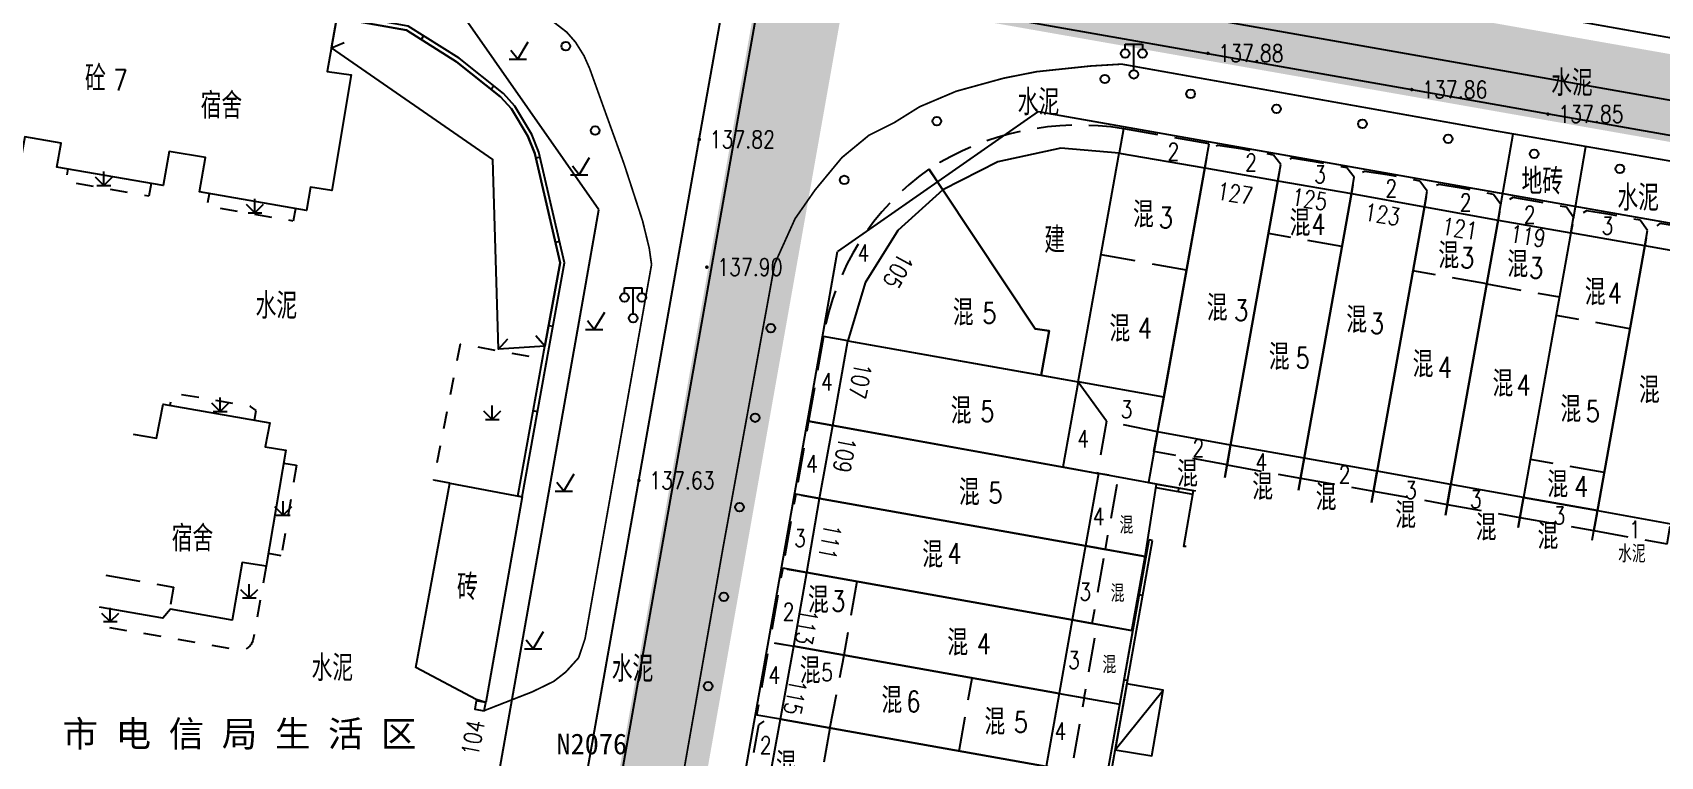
# Model space of a CAD drawing. Extents: x 529262 to 576451, y 2694391 to 2717535.
# Drawn here: x 563126.2 to 563220.2, y 2710958.3 to 2711000.1 of the extents above; entities that cross this region are included whole.
import ezdxf
from ezdxf.enums import TextEntityAlignment as Align
from ezdxf.xclip import XClip

# ---------------------------------------------------------------- set-up
doc = ezdxf.new("R2010")
doc.units = 0
doc.header["$XCLIPFRAME"] = 0
for name, pattern in [('DASH', [0.35, 0.25, -0.1]), ('X5', [3, 2, -1]), ('X6', [2, 1, -1])]:
    doc.linetypes.add(name, pattern=pattern)
for name, color, linetype in [('DLDW', 8, 'Continuous'), ('DLSS', 4, 'Continuous'), ('GCD', 8, 'Continuous'), ('JMD', 8, 'Continuous'), ('KZD', 8, 'Continuous'), ('PP-COM', 7, 'Continuous'), ('RD-中线', 40, 'Continuous'), ('RD-红线', 7, 'Continuous'), ('ZBTZ', 8, 'Continuous'), ('ZJ', 7, 'Continuous'), ('污水管径标注_W10-', 202, 'Continuous'), ('河流', 4, 'Continuous')]:
    doc.layers.add(name, color=color, linetype=linetype)
doc.styles.add('HZ', font='rs.shx', dxfattribs={"width": 0.8, "bigfont": 'hztxt.shx'})
doc.styles.add('等线体', font='simhei.ttf')
doc.linetypes.add('1161', pattern='A,0,[149,AAA.SHX,S=0.15,R=0,X=0,Y=0],-1.6', length=1.6)

# ---------------------------------------------------------------- blocks, each defined once
blk = doc.blocks.new('A$C19FD0107')
at = {"layer": 'RD-中线', "color": 8, "linetype": 'Continuous', "flags": 128}
for points in [[(-7853.182, 16479.676), (-7829.225, 16614.803)], [(-7829.224, 16614.803), (-7702.992, 16592.506), (-7570.468, 16569.254), (-7507.337, 16557.988), (-7359.861, 16532.344)]]:
    blk.add_lwpolyline(points, dxfattribs=at)
at = {"layer": 'RD-红线', "color": 8, "linetype": 'Continuous'}
for points in [[(-7839.088, 16599.27), (-7847.195, 16610.864, 0.414401)], [(-7813.713, 16604.954), (-7825.299, 16596.852, 0.414026)]]:
    blk.add_lwpolyline(points, format="xyb", dxfattribs=at)
at = {"layer": 'RD-红线', "color": 8, "linetype": 'Continuous', "flags": 128}
for points in [[(-7813.713, 16604.954), (-7712.345, 16587.05), (-7704.476, 16585.66)], [(-7853.099, 16520.242), (-7851.357, 16530.066), (-7839.962, 16594.344), (-7839.088, 16599.27)], [(-7839.301, 16517.872), (-7837.551, 16527.741), (-7826.171, 16591.932), (-7825.299, 16596.852)]]:
    blk.add_lwpolyline(points, dxfattribs=at)
blk = doc.blocks.new('GC200')
at = {"linetype": 'Continuous', "const_width": 0.2, "flags": 128}
blk.add_lwpolyline([(-0.1, 0, 1), (0.1, 0, 1)], format="xyb", close=True, dxfattribs=at)
blk = doc.blocks.new('gc170')
at = {"color": 8, "linetype": 'Continuous'}
blk.add_circle((0, 0), 0.5, dxfattribs=at)
blk = doc.blocks.new('gc124')
at = {"color": 8}
for p, q in [((-1, 1), (0, 0)), ((-0.8, 0), (0.8, 0)), ((0, 0), (0, 1.6)), ((0, 0), (1, 1))]:
    blk.add_line(p, q, dxfattribs=at)
blk = doc.blocks.new('gc123')
at = {"color": 8}
for p, q in [((0, 0), (1.2, 2)), ((-1, 0), (1, 0)), ((0, 0), (-0.8, 1))]:
    blk.add_line(p, q, dxfattribs=at)
blk = doc.blocks.new('gc097')
at = {"color": 8}
for p, q in [((-1, 2.9), (-1, 3.5)), ((-1, 3.5), (1, 3.5)), ((0, 0.5), (0, 3.5)), ((1, 3.5), (1, 2.9))]:
    blk.add_line(p, q, dxfattribs=at)
for centre in [(-1, 2.4), (1, 2.4), (0, 0)]:
    blk.add_circle(centre, 0.5, dxfattribs=at)

msp = doc.modelspace()

# ---------------------------------------------------------------- linework, layer by layer
at = {"layer": 'DLSS', "linetype": 'Continuous', "const_width": 0.1}
for points in [[(563153.69, 2711002.568), (563153.745, 2711002.533), (563155.927, 2711001.001), (563157.048, 2711000.132), (563157.548, 2710999.562), (563158.045, 2710998.77), (563158.377, 2710998.018), (563159.32, 2710995.39), (563160.357, 2710992.524), (563161.428, 2710989.231), (563161.814, 2710987.648), (563161.947, 2710986.706)], [(563205.176, 2711002.568), (563211.854, 2711001.395), (563242.087, 2710996.028)], [(563169.062, 2710986.75), (563170.238, 2710989.359), (563171.389, 2710991.01), (563172.941, 2710992.886), (563174.504, 2710994.175), (563175.97, 2710994.909), (563177.429, 2710995.822), (563179.545, 2710996.719), (563182.284, 2710997.473), (563184.186, 2710997.849), (563187.303, 2710998.177), (563189.105, 2710998.286), (563210.726, 2710994.426), (563237.411, 2710989.814)], [(563152.257, 2710960.925), (563155.064, 2710962.023), (563156.301, 2710962.626), (563156.998, 2710963.171), (563157.732, 2710963.986), (563158.104, 2710965.082), (563161.635, 2710984.964), (563161.947, 2710986.706)]]:
    msp.add_lwpolyline(points, dxfattribs=at)
at = {"layer": 'DLSS', "linetype": 'X6', "flags": 128}
for points, elevation in [([(563133.043, 2710991.395), (563132.915, 2710990.658), (563128.121, 2710991.506), (563128.246, 2710992.228)], 138.658), ([(563141.377, 2710989.951), (563141.25, 2710989.22), (563136.286, 2710990.077), (563136.414, 2710990.814)], 138.658), ([(563150.303, 2710974.074), (563149.367, 2710974.24), (563150.915, 2710982.128), (563155.659, 2710981.267)], 138.478), ([(563139.018, 2710977.72), (563139.105, 2710978.279), (563138.79, 2710978.513), (563134.598, 2710979.221), (563134.22, 2710979.153), (563134.118, 2710978.565)], 138.359)]:
    msp.add_lwpolyline(points, dxfattribs=dict(at, elevation=elevation))
at = {"layer": 'DLSS', "linetype": 'Continuous', "const_width": 0.1, "flags": 128}
msp.add_lwpolyline([(563154.232, 2710902.996), (563162.311, 2710948.912), (563166.043, 2710970.168), (563169.062, 2710986.75)], dxfattribs=at)
at = {"layer": 'DLSS', "linetype": 'X6', "elevation": 138.38}
msp.add_lwpolyline([(563140.702, 2710975.234), (563141.438, 2710975.109), (563140.56, 2710969.884), (563139.814, 2710970.011)], dxfattribs=at)
at = {"layer": 'DLSS', "linetype": 'X6', "elevation": 138.311, "flags": 128}
msp.add_lwpolyline([(563139.69, 2710969.278), (563138.933, 2710965.058, -0.337809), (563138.228, 2710964.412), (563129.852, 2710965.862)], format="xyb", dxfattribs=at)
at = {"layer": 'JMD', "linetype": 'Continuous'}
for p, q in [((563143.458, 2710999.222), (563144.196, 2710999.53)), ((563148.771, 2710999.919), (563148.637, 2710999.708)), ((563152.837, 2710997.024), (563152.682, 2710996.829)), ((563155.507, 2710992.903), (563155.263, 2710992.847)), ((563156.638, 2710988.033), (563156.395, 2710987.976)), ((563153.099, 2710981.814), (563153.637, 2710982.406)), ((563155.79, 2710981.988), (563155.258, 2710982.585)), ((563156.251, 2710983.126), (563156.005, 2710983.171)), ((563155.358, 2710978.207), (563155.112, 2710978.251)), ((563154.465, 2710973.287), (563154.219, 2710973.332)), ((563192.394, 2710973.797), (563192.359, 2710973.6)), ((563190.878, 2710970.773), (563190.681, 2710970.808)), ((563190.311, 2710967.589), (563190.114, 2710967.624)), ((563189.436, 2710962.666), (563189.239, 2710962.701)), ((563188.724, 2710958.664), (563191.495, 2710962.112))]:
    msp.add_line(p, q, dxfattribs=at)
at = {"layer": 'JMD', "linetype": 'Continuous', "flags": 128}
for points, elevation in [([(563139.519, 2711002.568), (563139.948, 2711002.492), (563140.331, 2711001.812), (563143.81, 2711001.205), (563143.218, 2710997.867), (563144.586, 2710997.661), (563143.473, 2710990.98), (563142.252, 2710991.183), (563142.018, 2710989.839), (563135.829, 2710990.916), (563136.177, 2710992.885), (563134.081, 2710993.244), (563133.733, 2710991.275), (563127.6, 2710992.34), (563127.837, 2710993.72), (563125.74, 2710994.081), (563125.494, 2710992.703), (563119.308, 2710993.784), (563119.641, 2710995.756), (563117.52, 2710996.125), (563117.187, 2710994.153), (563114.998, 2710994.533)], 138.456), ([(563131.997, 2710976.906), (563133.356, 2710976.667), (563133.73, 2710978.632), (563139.897, 2710977.568), (563139.627, 2710976.167), (563140.828, 2710975.975), (563139.69, 2710969.278), (563138.29, 2710969.501), (563137.714, 2710966.161), (563134.157, 2710966.788), (563133.72, 2710966.272), (563130.056, 2710966.911)], 138.359), ([(563216.276, 2710970.784), (563216.581, 2710972.492), (563212.317, 2710973.255), (563212.005, 2710971.513)], -525.142)]:
    msp.add_lwpolyline(points, dxfattribs=dict(at, elevation=elevation))
for points in [[(563154.465, 2710973.287), (563156.036, 2710981.943), (563156.923, 2710986.808), (563155.44, 2710993.191), (563155.031, 2710994.227), (563154.056, 2710995.85), (563153.391, 2710996.583), (563150.832, 2710998.623), (563147.883, 2711000.478), (563143.81, 2711001.205)], [(563154.219, 2710973.332), (563155.79, 2710981.988), (563156.667, 2710986.802), (563155.2, 2710993.116), (563154.806, 2710994.116), (563153.854, 2710995.7), (563153.219, 2710996.4), (563150.687, 2710998.419), (563147.791, 2711000.24), (563143.766, 2711000.959)], [(563195.055, 2710974.408), (563195.392, 2710976.277), (563191.171, 2710977.042), (563190.645, 2710974.107), (563193.372, 2710973.625)], [(563199.308, 2710973.681), (563199.641, 2710975.525), (563195.392, 2710976.277), (563195.055, 2710974.408)], [(563203.53, 2710972.96), (563203.854, 2710974.77), (563199.641, 2710975.525), (563199.308, 2710973.681)], [(563191.115, 2710974.023), (563193.246, 2710973.647)], [(563207.802, 2710972.231), (563208.117, 2710974.007), (563203.854, 2710974.77), (563203.53, 2710972.96)], [(563212.005, 2710971.513), (563212.317, 2710973.255), (563208.117, 2710974.007), (563207.802, 2710972.231)], [(563191.084, 2710973.825), (563193.213, 2710973.45)], [(563192.83, 2710970.408), (563192.696, 2710970.413), (563193.246, 2710973.647), (563193.372, 2710973.625)], [(563186.927, 2710948.566), (563190.878, 2710970.773)], [(563188.242, 2710957.097), (563190.681, 2710970.808)]]:
    msp.add_lwpolyline(points, dxfattribs=at)
for points, elevation in [([(563155.79, 2710981.988), (563153.099, 2710981.814), (563152.771, 2710992.785), (563143.458, 2710999.222), (563143.766, 2711000.959), (563147.791, 2711000.24), (563150.687, 2710998.419), (563153.219, 2710996.4), (563153.854, 2710995.7), (563154.806, 2710994.116), (563155.2, 2710993.116), (563156.667, 2710986.802)], 138.009), ([(563186.585, 2710979.933), (563188.95, 2710993.136), (563185.579, 2710993.424), (563181.953, 2710992.647), (563178.763, 2710991.026), (563184.102, 2710983), (563184.913, 2710982.872), (563184.45, 2710980.315)], 138.16), ([(563184.45, 2710980.315), (563184.913, 2710982.872), (563184.102, 2710983), (563178.763, 2710991.026), (563176.177, 2710988.678), (563174.294, 2710985.657), (563173.286, 2710982.307)], 138.16), ([(563188.724, 2710958.664), (563190.837, 2710958.331), (563191.495, 2710962.112), (563189.403, 2710962.484)], 137.697)]:
    msp.add_lwpolyline(points, close=True, dxfattribs=dict(at, elevation=elevation))
at = {"layer": 'JMD', "linetype": 'X5', "elevation": 138.16}
msp.add_lwpolyline([(563178.763, 2710991.026), (563177.975, 2710992.21, -0.185414), (563189.204, 2710994.553), (563188.95, 2710993.136)], format="xyb", dxfattribs=at)
at = {"layer": 'JMD', "linetype": 'X5'}
for points in [[(563193.902, 2710992.29), (563194.147, 2710993.679), (563189.204, 2710994.553), (563188.95, 2710993.136)], [(563186.585, 2710979.933), (563188.227, 2710977.656), (563187.688, 2710974.641), (563185.705, 2710975)], [(563191.53, 2710979.048), (563191.171, 2710977.042), (563188.227, 2710977.656), (563186.585, 2710979.933)], [(563195.392, 2710976.277), (563195.187, 2710975.129), (563190.968, 2710975.908), (563191.171, 2710977.042)], [(563195.392, 2710976.277), (563195.187, 2710975.129), (563199.428, 2710974.369), (563199.635, 2710975.494)], [(563199.635, 2710975.494), (563199.428, 2710974.369), (563203.641, 2710973.615), (563203.845, 2710974.718)], [(563203.845, 2710974.718), (563203.641, 2710973.615), (563207.905, 2710972.851), (563208.104, 2710973.933)], [(563208.104, 2710973.933), (563207.905, 2710972.851), (563212.109, 2710972.098), (563212.305, 2710973.158)], [(563212.317, 2710973.255), (563212.109, 2710972.098), (563216.372, 2710971.335), (563216.564, 2710972.373)], [(563216.564, 2710972.373), (563216.372, 2710971.335), (563220.607, 2710970.577), (563220.794, 2710971.593)]]:
    msp.add_lwpolyline(points, dxfattribs=at)
at = {"layer": 'JMD', "linetype": 'Continuous', "flags": 128}
for points in [[(563186.585, 2710979.933), (563188.95, 2710993.136), (563193.902, 2710992.29), (563191.53, 2710979.048)], [(563191.171, 2710977.042), (563193.902, 2710992.29), (563198.128, 2710991.55), (563195.392, 2710976.277)], [(563195.392, 2710976.277), (563198.128, 2710991.55), (563202.372, 2710990.806), (563199.641, 2710975.525)], [(563199.641, 2710975.525), (563202.372, 2710990.806), (563206.585, 2710990.05), (563203.854, 2710974.77)], [(563203.854, 2710974.77), (563206.585, 2710990.05), (563210.847, 2710989.28), (563208.117, 2710974.007)], [(563208.117, 2710974.007), (563210.847, 2710989.28), (563215.053, 2710988.533), (563212.317, 2710973.255)], [(563215.053, 2710988.533), (563212.317, 2710973.255), (563216.585, 2710972.491), (563219.318, 2710987.785)], [(563219.318, 2710987.785), (563216.585, 2710972.491), (563220.82, 2710971.734), (563223.556, 2710987.041)], [(563185.705, 2710975), (563172.417, 2710977.404), (563173.286, 2710982.307), (563186.585, 2710979.933)], [(563187.015, 2710970.455), (563171.648, 2710973.198), (563172.417, 2710977.404), (563187.759, 2710974.628)], [(563187.015, 2710970.455), (563190.456, 2710969.841), (563191.115, 2710974.023), (563187.759, 2710974.628)], [(563186.251, 2710966.177), (563170.917, 2710968.914), (563171.648, 2710973.198), (563187.015, 2710970.455)], [(563186.251, 2710966.177), (563189.693, 2710965.563), (563190.456, 2710969.841), (563187.015, 2710970.455), (563186.251, 2710966.177)], [(563185.492, 2710961.923), (563170.168, 2710964.65), (563170.917, 2710968.914), (563186.251, 2710966.177)], [(563185.492, 2710961.923), (563188.989, 2710961.3), (563189.746, 2710965.553), (563186.251, 2710966.177)], [(563184.741, 2710957.705), (563169.391, 2710960.438), (563170.168, 2710964.65), (563185.492, 2710961.923)], [(563152.365, 2710961.402), (563151.824, 2710961.495), (563151.741, 2710961.014), (563152.282, 2710960.921)], [(563184.741, 2710957.705), (563184.013, 2710953.482), (563168.621, 2710956.231), (563169.391, 2710960.438)]]:
    msp.add_lwpolyline(points, close=True, dxfattribs=at)
at = {"layer": 'JMD', "linetype": 'X5', "flags": 128}
for points in [[(563198.124, 2710991.547), (563198.291, 2710992.49), (563197.865, 2710993.028), (563196.105, 2710993.369), (563194.664, 2710993.587), (563194.664, 2710993.587), (563194.084, 2710993.337), (563193.898, 2710992.287)], [(563219.318, 2710987.785), (563219.474, 2710988.681), (563219.06, 2710989.266), (563217.3, 2710989.607), (563215.953, 2710989.816), (563215.953, 2710989.816), (563215.2, 2710989.365), (563215.053, 2710988.533)], [(563201.824, 2710987.741), (563197.582, 2710988.501)], [(563192.844, 2710986.386), (563187.899, 2710987.271)], [(563210.187, 2710985.587), (563205.923, 2710986.348)], [(563210.187, 2710985.587), (563214.392, 2710984.835)], [(563218.463, 2710982.998), (563214.2, 2710983.76)], [(563172.417, 2710977.404), (563171.02, 2710977.65), (563170.278, 2710973.44), (563171.648, 2710973.198)], [(563216.977, 2710974.687), (563212.714, 2710975.449)], [(563187.015, 2710970.455), (563188.164, 2710970.25), (563188.915, 2710974.459), (563187.759, 2710974.628)], [(563171.648, 2710973.198), (563170.278, 2710973.44), (563169.523, 2710969.16), (563170.917, 2710968.914)], [(563186.251, 2710966.177), (563187.401, 2710965.972), (563188.164, 2710970.25), (563187.015, 2710970.455)], [(563170.917, 2710968.914), (563169.523, 2710969.16), (563168.772, 2710964.896), (563170.168, 2710964.65)], [(563185.492, 2710961.923), (563186.935, 2710961.666), (563187.695, 2710965.92), (563186.251, 2710966.177)], [(563169.391, 2710960.438), (563168.028, 2710960.678), (563168.772, 2710964.896), (563170.168, 2710964.65)], [(563168.621, 2710956.231), (563167.941, 2710956.349), (563167.556, 2710956.92), (563168.142, 2710960.119), (563168.747, 2710960.542), (563169.391, 2710960.438)]]:
    msp.add_lwpolyline(points, dxfattribs=at)
for points, elevation in [([(563202.372, 2710990.806), (563202.538, 2710991.749), (563202.113, 2710992.288), (563200.353, 2710992.628), (563198.912, 2710992.847), (563198.912, 2710992.847), (563198.301, 2710992.528), (563198.128, 2710991.55)], 138.285), ([(563206.585, 2710990.05), (563206.74, 2710990.947), (563206.326, 2710991.532), (563204.566, 2710991.872), (563203.125, 2710992.091), (563203.125, 2710992.091), (563202.538, 2710991.749), (563202.372, 2710990.806)], 138.302), ([(563210.847, 2710989.28), (563211.002, 2710990.177), (563210.588, 2710990.762), (563208.828, 2710991.102), (563207.427, 2710991.33), (563207.427, 2710991.33), (563206.761, 2710991.047), (563206.585, 2710990.05)], 138.286), ([(563215.053, 2710988.533), (563215.208, 2710989.43), (563214.794, 2710990.015), (563213.034, 2710990.355), (563211.69, 2710990.576), (563211.69, 2710990.576), (563211.005, 2710990.176), (563210.847, 2710989.28)], -526.011), ([(563223.556, 2710987.041), (563223.711, 2710987.938), (563223.297, 2710988.523), (563221.537, 2710988.863), (563220.19, 2710989.072), (563220.19, 2710989.072), (563219.45, 2710988.533), (563219.318, 2710987.785)], -525.978), ([(563130.416, 2710968.768), (563134.337, 2710968.076), (563134.116, 2710966.795), (563134.157, 2710966.788)], 138.359), ([(563173.802, 2710968.399), (563173.044, 2710964.138)], -514.487), ([(563172.246, 2710959.901), (563173.073, 2710964.131)], -514.461), ([(563179.717, 2710958.599), (563180.468, 2710962.817)], -509.529), ([(563185.492, 2710961.923), (563186.935, 2710961.666), (563186.185, 2710957.448), (563184.741, 2710957.705)], -524.872), ([(563172.251, 2710959.929), (563171.498, 2710955.717)], -514.461)]:
    msp.add_lwpolyline(points, dxfattribs=dict(at, elevation=elevation))
at = {"layer": 'JMD', "linetype": 'X5'}
msp.add_lwpolyline([(563173.286, 2710982.307), (563171.884, 2710982.548, -0.202382), (563177.969, 2710992.218), (563178.763, 2710991.026)], format="xyb", dxfattribs=at)
at = {"layer": 'JMD', "linetype": 'X5', "elevation": 138.222}
msp.add_lwpolyline([(563173.286, 2710982.307), (563171.884, 2710982.548), (563171.02, 2710977.65), (563172.417, 2710977.404)], dxfattribs=at)
at = {"layer": 'JMD', "linetype": 'Continuous'}
msp.add_lwpolyline([(563152.365, 2710961.402), (563151.819, 2710961.575), (563148.328, 2710963.434), (563150.303, 2710974.074), (563154.465, 2710973.287)], close=True, dxfattribs=at)
at = {"layer": 'JMD', "linetype": 'Continuous', "elevation": 337.431}
msp.add_lwpolyline([(563212.317, 2710973.255), (563216.585, 2710972.491)], dxfattribs=at)
at = {"layer": 'ZBTZ', "linetype": '1161', "elevation": -526.011, "flags": 128}
msp.add_lwpolyline([(563211.005, 2710990.176), (563211.71, 2710994.256)], dxfattribs=at)
at = {"layer": 'ZBTZ', "linetype": '1161', "flags": 128}
msp.add_lwpolyline([(563215.2, 2710989.365), (563215.919, 2710993.528)], dxfattribs=at)
at = {"layer": '污水管径标注_W10-'}
for points in [[(563036.5, 2711026.732), (563056.195, 2711023.253), (563068.369, 2711021.103), (563075.891, 2711019.774), (563097.912, 2711015.885), (563115.281, 2711012.817), (563127.454, 2711010.667), (563134.976, 2711009.338), (563154.671, 2711005.859), (563166.448, 2711003.778), (563174.366, 2711002.38), (563194.061, 2710998.901), (563205.838, 2710996.821), (563213.756, 2710995.423), (563233.452, 2710991.944)], [(563150.737, 2710915.16), (563154.228, 2710934.853), (563155.974, 2710944.7), (563157.719, 2710954.546), (563161.211, 2710974.239), (563164.702, 2710993.932), (563166.448, 2711003.778)]]:
    msp.add_lwpolyline(points, dxfattribs=at)
at = {"layer": '河流', "color": 5, "linetype": 'DASH', "ltscale": 0.1, "const_width": 5}
for points in [[(563032.637, 2711029.445), (563600.056, 2710929.567)], [(563171.139, 2711005.571), (563152.435, 2710899.897)]]:
    msp.add_lwpolyline(points, dxfattribs=at)

# ---------------------------------------------------------------- block references
at = {"layer": 'DLDW', "color": 252, "linetype": 'Continuous', "xscale": 0.5, "yscale": 0.5, "zscale": 0.5}
for p in [(563189.8, 2710997.696), (563160.882, 2710983.605)]:
    msp.add_blockref('gc097', p, dxfattribs=at)
at = {"layer": 'GCD', "linetype": 'Continuous'}
ref = msp.add_blockref('GC200', (563194.084, 2710998.911, 137.88), dxfattribs=dict(at, xscale=0.5, yscale=0.5, zscale=0.5))
ref.add_attrib('height', '137.88', dxfattribs={"linetype": 'Continuous', "height": 1, "style": 'HZ', "width": 0.8}).set_placement((563194.684, 2710998.911, 137.88), align=Align.MIDDLE_LEFT)
ref = msp.add_blockref('GC200', (563205.857, 2710996.818, 137.86), dxfattribs=dict(at, xscale=0.5, yscale=0.5, zscale=0.5))
ref.add_attrib('height', '137.86', dxfattribs={"linetype": 'Continuous', "height": 1, "style": 'HZ', "width": 0.8}).set_placement((563206.457, 2710996.818, 137.86), align=Align.MIDDLE_LEFT)
ref = msp.add_blockref('GC200', (563213.726, 2710995.396, 137.85), dxfattribs=dict(at, xscale=0.5, yscale=0.5, zscale=0.5))
ref.add_attrib('height', '137.85', dxfattribs={"linetype": 'Continuous', "height": 1, "style": 'HZ', "width": 0.8}).set_placement((563214.326, 2710995.396, 137.85), align=Align.MIDDLE_LEFT)
ref = msp.add_blockref('GC200', (563164.705, 2710993.939, 137.82), dxfattribs=dict(at, xscale=0.5, yscale=0.5, zscale=0.5))
ref.add_attrib('height', '137.82', dxfattribs={"linetype": 'Continuous', "height": 1, "style": 'HZ', "width": 0.8}).set_placement((563165.305, 2710993.939, 137.82), align=Align.MIDDLE_LEFT)
ref = msp.add_blockref('GC200', (563165.139, 2710986.556, 137.899), dxfattribs=dict(at, xscale=0.5, yscale=0.5, zscale=0.5))
ref.add_attrib('height', '137.90', dxfattribs={"linetype": 'Continuous', "height": 1, "style": 'HZ', "width": 0.8}).set_placement((563165.739, 2710986.556, 137.899), align=Align.MIDDLE_LEFT)
ref = msp.add_blockref('GC200', (563161.217, 2710974.236, 137.63), dxfattribs=dict(at, xscale=0.5, yscale=0.5, zscale=0.5))
ref.add_attrib('height', '137.63', dxfattribs={"linetype": 'Continuous', "height": 1, "style": 'HZ', "width": 0.8}).set_placement((563161.817, 2710974.236, 137.63), align=Align.MIDDLE_LEFT)
at = {"layer": 'PP-COM'}
ref = msp.add_blockref('A$C19FD0107', (570997.993, 2694390.603), dxfattribs=at)
XClip(ref).set_block_clipping_path([(-9366.4383134884, 14428.6043910822), (-3328.4480743363, 17452.7484863754)])
at = {"layer": 'ZBTZ', "linetype": 'Continuous', "xscale": 0.5, "yscale": 0.5}
for name, p in [('gc123', (563154.214, 2710998.573)), ('gc123', (563157.772, 2710991.887)), ('gc124', (563130.312, 2710991.275)), ('gc124', (563139.037, 2710989.704)), ('gc123', (563158.64, 2710982.949)), ('gc124', (563137.03, 2710978.217)), ('gc124', (563152.749, 2710977.76)), ('gc123', (563156.873, 2710973.621)), ('gc124', (563140.666, 2710972.23)), ('gc124', (563138.712, 2710967.442)), ('gc124', (563130.683, 2710966.075)), ('gc123', (563155.105, 2710964.51))]:
    msp.add_blockref(name, p, dxfattribs=at)
at = {"layer": 'ZBTZ', "linetype": 'Continuous'}
for p, xscale, yscale, zscale, rotation in [((563156.989, 2710999.324), 0.5000000000061043, 0.5000000000061043, 0.5000000000061043, 149.0561084107962), ((563188.128, 2710997.427), 0.4999999999942161, 0.4999999999942161, 0.4999999999942161, 350.1048473940628), ((563188.128, 2710997.427), 0.4999999999699608, 0.4999999999699608, 0.4999999999699608, 350.4042881393691), ((563193.087, 2710996.562), 0.4999999999942161, 0.4999999999942161, 0.4999999999942161, 350.1048473940628), ((563198.047, 2710995.697), 0.4999999999942161, 0.4999999999942161, 0.4999999999942161, 350.1048473940628), ((563158.687, 2710994.443), 0.5000000000478192, 0.5000000000478192, 0.5000000000478192, 109.1869751943193), ((563178.43, 2710994.995), 0.4999999999843794, 0.4999999999843794, 0.4999999999843794, 14.08035160686179), ((563203.006, 2710994.832), 0.4999999999942161, 0.4999999999942161, 0.4999999999942161, 350.1048473940628), ((563207.966, 2710993.966), 0.4999999999942161, 0.4999999999942161, 0.4999999999942161, 350.1048473940628), ((563212.925, 2710993.101), 0.4999999999942161, 0.4999999999942161, 0.4999999999942161, 350.1048473940628), ((563173.082, 2710991.592), 0.4999999999638057, 0.4999999999638057, 0.4999999999638057, 32.46330463483187), ((563217.885, 2710992.236), 0.4999999999942161, 0.4999999999942161, 0.4999999999942161, 350.1048473940628), ((563168.842, 2710983.033), 0.4999999998486107, 0.4999999998486107, 0.4999999998486107, 69.28136592584183), ((563167.937, 2710977.86), 0.500000000180642, 0.500000000180642, 0.500000000180642, 80.07944882709843), ((563167.032, 2710972.687), 0.500000000180642, 0.500000000180642, 0.500000000180642, 80.07944882709843), ((563166.128, 2710967.515), 0.500000000180642, 0.500000000180642, 0.500000000180642, 80.07944882709843), ((563165.223, 2710962.342), 0.500000000180642, 0.500000000180642, 0.500000000180642, 80.07944882709843)]:
    msp.add_blockref('gc170', p, dxfattribs=dict(at, xscale=xscale, yscale=yscale, zscale=zscale, rotation=rotation))

# ---------------------------------------------------------------- texts
at = {"layer": 'JMD', "linetype": 'Continuous', "style": 'HZ', "width": 0.8}
for s, height, p in [('砼', 1.5, (563130.424, 2710997.467)), ('7', 1.2, (563131.677, 2710997.371)), ('混', 1.5, (563190.958, 2710989.594)), ('混', 1.5, (563200.004, 2710989.101)), ('混', 1.5, (563208.591, 2710987.223)), ('混', 1.5, (563212.579, 2710986.713)), ('混', 1.5, (563217.053, 2710985.106)), ('混', 1.5, (563180.548, 2710983.927)), ('混', 1.5, (563195.222, 2710984.203)), ('混', 1.5, (563203.275, 2710983.508)), ('混', 1.5, (563189.595, 2710982.997)), ('混', 1.5, (563198.802, 2710981.371)), ('混', 1.5, (563207.109, 2710980.94)), ('混', 1.5, (563211.721, 2710979.82)), ('混', 1.5, (563220.182, 2710979.447)), ('混', 1.5, (563180.429, 2710978.253)), ('混', 1.5, (563215.644, 2710978.343)), ('混', 1.5, (563193.507, 2710974.612)), ('混', 1.5, (563214.889, 2710973.994)), ('混', 1.5, (563180.903, 2710973.545)), ('混', 1.5, (563197.844, 2710973.86)), ('混', 1.5, (563201.509, 2710973.255)), ('混', 1.5, (563206.103, 2710972.222)), ('混', 1, (563189.776, 2710971.651)), ('混', 1.5, (563210.753, 2710971.511)), ('混', 1.5, (563214.324, 2710971.006)), ('混', 1.5, (563178.782, 2710969.943)), ('砖', 1.5, (563151.907, 2710968.07)), ('混', 1, (563189.265, 2710967.713)), ('混', 1.5, (563172.184, 2710967.318)), ('混', 1.5, (563180.23, 2710964.861)), ('混', 1.5, (563171.712, 2710963.246)), ('混', 1, (563188.792, 2710963.586)), ('混', 1.5, (563176.426, 2710961.529)), ('混', 1.5, (563182.377, 2710960.283)), ('混', 1.5, (563170.332, 2710957.793))]:
    msp.add_text(s, height=height, dxfattribs=at).set_placement(p, align=Align.MIDDLE_RIGHT)
for s, height, p in [('3', 1.2, (563191.239, 2710989.417)), ('4', 1.2, (563200.05, 2710989.029)), ('3', 1.2, (563208.646, 2710987.1)), ('3', 1.2, (563212.625, 2710986.505)), ('4', 1.2, (563217.176, 2710985.052)), ('5', 1.2, (563181.05, 2710983.894)), ('3', 1.2, (563195.599, 2710984.063)), ('4', 1.2, (563190.031, 2710983.031)), ('3', 1.2, (563203.438, 2710983.304)), ('5', 1.2, (563199.145, 2710981.311)), ('4', 1.2, (563207.36, 2710980.767)), ('4', 1.2, (563211.906, 2710979.737)), ('5', 1.2, (563180.931, 2710978.22)), ('5', 1.2, (563215.904, 2710978.227)), ('5', 1.2, (563181.405, 2710973.512)), ('4', 1.2, (563215.235, 2710973.884)), ('4', 1.2, (563179.033, 2710970.015)), ('3', 1.2, (563172.323, 2710967.264)), ('4', 1.2, (563180.727, 2710964.793)), ('5', 1, (563171.745, 2710963.153)), ('6', 1.2, (563176.662, 2710961.461)), ('5', 1.2, (563182.871, 2710960.27))]:
    msp.add_text(s, height=height, dxfattribs=at).set_placement(p, align=Align.MIDDLE_LEFT)
msp.add_text('建', height=1.5, dxfattribs=at).set_placement((563185.232, 2710988.207), align=Align.MIDDLE)
at = {"layer": 'KZD', "linetype": 'Continuous', "style": '等线体'}
msp.add_text('N2076', height=1.2, dxfattribs=at).set_placement((563158.494, 2710959.012, 137.641), align=Align.MIDDLE_CENTER)
at = {"layer": 'ZJ', "color": 8, "linetype": 'Continuous', "style": 'HZ', "width": 0.8}
for s, height, p in [('水泥', 1.5, (563215.111, 2710997.273)), ('宿舍', 1.5, (563137.1, 2710995.973)), ('水泥', 1.5, (563184.295, 2710996.156)), ('2', 1, (563192.093, 2710993.225)), ('2', 1, (563196.577, 2710992.602)), ('3', 1, (563200.563, 2710991.918)), ('地砖', 1.5, (563213.401, 2710991.578)), ('2', 1, (563204.673, 2710991.108)), ('2', 1, (563208.971, 2710990.299)), ('水泥', 1.5, (563218.936, 2710990.639)), ('2', 1, (563212.674, 2710989.587)), ('3', 1, (563217.164, 2710988.952)), ('4', 1, (563174.191, 2710987.374)), ('水泥', 1.5, (563140.275, 2710984.4)), ('4', 1, (563172.075, 2710979.922)), ('3', 1, (563189.383, 2710978.342)), ('4', 1, (563186.881, 2710976.645)), ('2', 1, (563193.534, 2710976.099)), ('4', 1, (563197.17, 2710975.297)), ('4', 1, (563171.217, 2710975.185)), ('2', 1, (563201.978, 2710974.581)), ('3', 1, (563205.806, 2710973.673)), ('3', 1, (563209.557, 2710973.151)), ('4', 1, (563187.78, 2710972.152)), ('3', 1, (563214.39, 2710972.2)), ('宿舍', 1.5, (563135.43, 2710970.963)), ('3', 1, (563170.521, 2710970.899)), ('1', 1, (563218.746, 2710971.398)), ('水泥', 1, (563218.575, 2710970.046)), ('3', 1, (563187, 2710967.805)), ('2', 1, (563169.863, 2710966.648)), ('水泥', 1.5, (563143.508, 2710963.472)), ('水泥', 1.5, (563160.849, 2710963.424)), ('3', 1, (563186.345, 2710963.85)), ('4', 1, (563169.036, 2710962.991)), ('4', 1, (563185.571, 2710959.743)), ('2', 1, (563168.541, 2710958.935))]:
    msp.add_text(s, height=height, dxfattribs=at).set_placement(p, align=Align.MIDDLE)
for s, rotation, p in [('127', 350.7904, (563195.645, 2710990.818)), ('125', 350.7904, (563199.958, 2710990.479)), ('123', 350.7904, (563204.159, 2710989.602)), ('121', 350.7904, (563208.631, 2710988.786)), ('119', 350.7904, (563212.567, 2710988.347)), ('105', 240.72759, (563176.201, 2710986.348)), ('107', 259.15546, (563173.997, 2710979.99)), ('109', 259.15546, (563173.098, 2710975.708)), ('111', 259.15546, (563172.255, 2710970.695)), ('113', 259.15546, (563170.902, 2710965.779)), ('115', 259.15546, (563170.249, 2710961.708)), ('104', 79.15546, (563151.629, 2710959.354))]:
    msp.add_text(s, height=1, rotation=rotation, dxfattribs=at).set_placement(p, align=Align.MIDDLE)
at = {"layer": 'ZJ', "color": 8, "linetype": 'Continuous', "style": '等线体'}
msp.add_text('市 电 信 局 生 活 区', height=1.5, dxfattribs=at).set_placement((563138.146, 2710959.63), align=Align.MIDDLE)

doc.saveas('drawing.dxf')
